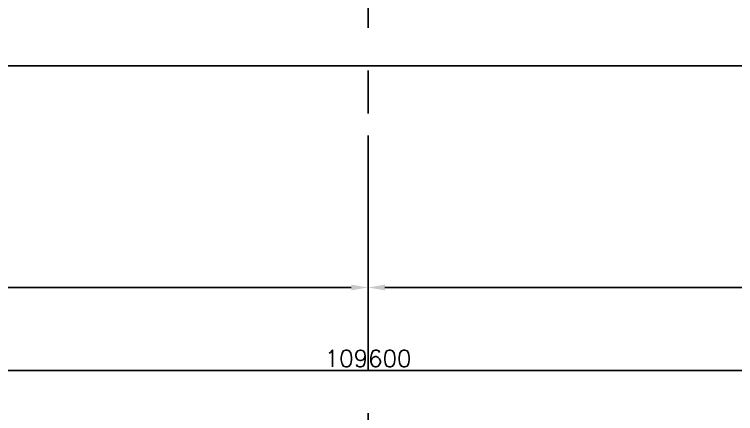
# Model space of a CAD drawing. Header units: millimetres. Extents: x 2368 to 8313, y 7493 to 11698.
# Drawn here: x 5164.2 to 5271, y 8936.4 to 8995.6 of the extents above; entities that cross this region are included whole.
import ezdxf

# ---------------------------------------------------------------- set-up
doc = ezdxf.new("R2010")
doc.units = ezdxf.units.MM
doc.linetypes.add('CENTER', pattern=[50.8, 31.75, -6.35, 6.35, -6.35])
doc.linetypes.add('XKITLINE00', pattern=[0])
doc.styles.add('ROMANS', font='romans.shx')
doc.dimstyles.new('MD300', dxfattribs={"dimtxt": 2.5, "dimasz": 2.5, "dimexe": 1, "dimexo": 1, "dimgap": 0.5, "dimtad": 1, "dimdec": 1, "dimlfac": 50, "dimrnd": 0.5, "dimdsep": 46, "dimtxsty": 'ROMANS', "dimcen": 1, "dimclrd": 146, "dimclre": 146, "dimclrt": 30, "dimadec": 1, "dimazin": 2, "dimtfac": 1, "dimtdec": 1, "dimtmove": 0, "dimatfit": 1, "dimfxl": 1, "dimtolj": 1, "dimtzin": 0, "dimlwd": -1, "dimlwe": -1, "dimarcsym": 0})

# ---------------------------------------------------------------- blocks, each defined once
blk = doc.blocks.new('*D3')
at = {"color": 146, "transparency": 16777216}
for p, q in [((4120.59, 9032.28), (4120.59, 8954.12)), ((5216.59, 8977.65), (5216.59, 8954.12)), ((4123.09, 8955.12), (5214.09, 8955.12))]:
    blk.add_line(p, q, dxfattribs=at)
for points in [[(4123.09, 8955.54), (4123.09, 8954.7), (4120.59, 8955.12)], [(5214.09, 8955.54), (5214.09, 8954.7), (5216.59, 8955.12)]]:
    blk.add_solid(points, dxfattribs=at)
at = {"layer": 'Defpoints', "color": 0, "transparency": 16777216}
for p in [(4120.59, 9033.28), (5216.59, 8978.65), (5216.59, 8955.12)]:
    blk.add_point(p, dxfattribs=at)
at = {"color": 30, "transparency": 16777216, "insert": (4668.59, 8956.87), "char_height": 2.5, "attachment_point": 5, "style": 'ROMANS'}
blk.add_mtext('\\A1;54800', dxfattribs=at)
blk = doc.blocks.new('*D5')
at = {"color": 146, "transparency": 16777216}
for p, q in [((6312.59, 9032.28), (6312.59, 8954.12)), ((5216.59, 8977.65), (5216.59, 8954.12)), ((6310.09, 8955.12), (5219.09, 8955.12))]:
    blk.add_line(p, q, dxfattribs=at)
for points in [[(5219.09, 8955.54), (5219.09, 8954.7), (5216.59, 8955.12)], [(6310.09, 8955.54), (6310.09, 8954.7), (6312.59, 8955.12)]]:
    blk.add_solid(points, dxfattribs=at)
at = {"layer": 'Defpoints', "color": 0, "transparency": 16777216}
for p in [(6312.59, 9033.28), (5216.59, 8978.65), (5216.59, 8955.12)]:
    blk.add_point(p, dxfattribs=at)
at = {"color": 30, "transparency": 16777216, "insert": (5764.59, 8956.87), "char_height": 2.5, "attachment_point": 5, "style": 'ROMANS'}
blk.add_mtext('\\A1;54800', dxfattribs=at)
blk = doc.blocks.new('*D6')
at = {"color": 146, "transparency": 16777216}
for p, q in [((4120.59, 9032.28), (4120.59, 8941.84)), ((6312.59, 9032.28), (6312.59, 8941.84)), ((4123.09, 8942.84), (6310.09, 8942.84))]:
    blk.add_line(p, q, dxfattribs=at)
for points in [[(4123.09, 8943.25), (4123.09, 8942.42), (4120.59, 8942.84)], [(6310.09, 8943.25), (6310.09, 8942.42), (6312.59, 8942.84)]]:
    blk.add_solid(points, dxfattribs=at)
at = {"layer": 'Defpoints', "color": 0, "transparency": 16777216}
for p in [(4120.59, 9033.28), (6312.59, 9033.28), (6312.59, 8942.84)]:
    blk.add_point(p, dxfattribs=at)
at = {"color": 30, "transparency": 16777216, "insert": (5216.59, 8944.59), "char_height": 2.5, "attachment_point": 5, "style": 'ROMANS'}
blk.add_mtext('\\A1;109600', dxfattribs=at)

msp = doc.modelspace()

# ---------------------------------------------------------------- linework, layer by layer
at = {"color": 6, "linetype": 'CENTER'}
msp.add_line((5216.5882, 8739.6288), (5216.5882, 9217.681), dxfattribs=at)
at = {"color": 8, "linetype": 'XKITLINE00'}
msp.add_line((5738.5882, 8987.9824), (4694.5882, 8987.9824), dxfattribs=at)

# ---------------------------------------------------------------- dimensions: what is measured, and where the dimension line sits
at = {"color": 146}
for base, p2, picture, middle in [((5216.5882, 8955.1184), (5216.5882, 8978.6549), '*D3', (4668.5877, 8956.8684)), ((6312.5891, 8942.8374), (6312.5891, 9033.2776), '*D6', (5216.5882, 8944.5874))]:
    dim = msp.add_linear_dim(base=base, p1=(4120.5873, 9033.2776), p2=p2, dimstyle='MD300', dxfattribs=at)
    dim.commit()
    dim.dimension.update_dxf_attribs({"geometry": picture, "text_midpoint": middle})
dim = msp.add_linear_dim(base=(5216.5882, 8955.1184), p1=(6312.5891, 9033.2776), p2=(5216.5882, 8978.6549), angle=180, dimstyle='MD300', dxfattribs=at)
dim.commit()
dim.dimension.update_dxf_attribs({"geometry": '*D5', "text_midpoint": (5764.5886, 8956.8684)})

doc.saveas('drawing.dxf')
